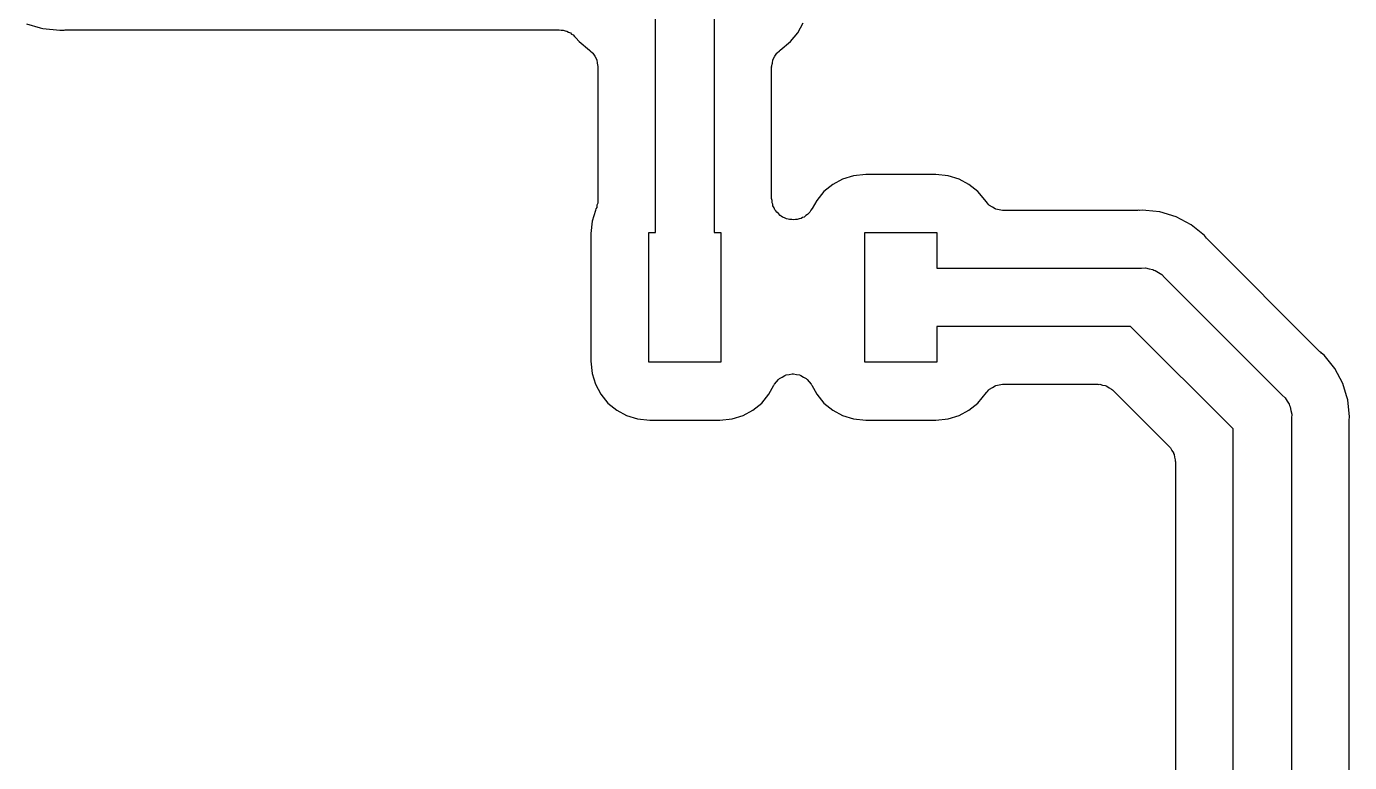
# Model space of a CAD drawing. Extents: x 91 to 190.2, y -113.9 to -59.9.
# Drawn here: x 170.23 to 179.42, y -81.46 to -76.35 of the extents above; entities that cross this region are included whole.
import ezdxf

# ---------------------------------------------------------------- set-up
doc = ezdxf.new("R2010")
doc.units = 0
doc.header["$MEASUREMENT"] = 0
doc.layers.add('BLACK', color=7, linetype='CONTINUOUS')

msp = doc.modelspace()

# ---------------------------------------------------------------- linework, layer by layer
at = {"layer": 'BLACK', "linetype": 'CONTINUOUS'}
for p, q in [((174.597, -77.78), (174.597, -76.17)), ((175.003, -76.17), (175.003, -77.78)), ((170.228, -76.33), (170.323, -76.3587)), ((175.584, -76.3933), (175.621, -76.3238)), ((170.323, -76.3587), (170.323, -76.3587)), ((170.323, -76.3587), (170.342, -76.3645)), ((170.342, -76.3645), (170.46, -76.3761)), ((170.46, -76.3761), (170.482, -76.3739)), ((170.482, -76.3739), (170.49, -76.3745)), ((170.49, -76.3745), (170.497, -76.3732)), ((170.497, -76.3732), (173.928, -76.3732)), ((173.928, -76.3732), (173.942, -76.3756)), ((173.942, -76.3756), (173.956, -76.3758)), ((173.956, -76.3758), (173.968, -76.3801)), ((173.968, -76.3801), (173.98, -76.3822)), ((173.98, -76.3822), (173.992, -76.3892)), ((173.992, -76.3892), (174.005, -76.3941)), ((174.005, -76.3941), (174.014, -76.4021)), ((174.014, -76.4021), (174.025, -76.4083)), ((174.025, -76.4083), (174.034, -76.419)), ((174.034, -76.419), (174.044, -76.428)), ((174.044, -76.428), (174.066, -76.4542)), ((175.534, -76.4542), (175.584, -76.3933)), ((174.066, -76.4542), (174.138, -76.5136)), ((174.138, -76.5136), (174.143, -76.5194)), ((174.143, -76.5194), (174.158, -76.5315)), ((174.158, -76.5315), (174.16, -76.5336)), ((174.16, -76.5336), (174.162, -76.5352)), ((174.162, -76.5352), (174.174, -76.5556)), ((175.426, -76.5556), (175.438, -76.5352)), ((175.438, -76.5352), (175.44, -76.5336)), ((175.44, -76.5336), (175.442, -76.5315)), ((175.442, -76.5315), (175.457, -76.5194)), ((175.457, -76.5194), (175.462, -76.5136)), ((175.462, -76.5136), (175.534, -76.4542)), ((174.174, -76.5556), (174.186, -76.5757)), ((174.186, -76.5757), (174.187, -76.5781)), ((174.187, -76.5781), (174.188, -76.5803)), ((174.188, -76.5803), (174.192, -76.6035)), ((174.192, -76.6035), (174.197, -76.6267)), ((174.197, -76.6267), (174.196, -76.6291)), ((175.403, -76.6267), (175.408, -76.6036)), ((175.404, -76.6291), (175.403, -76.6267)), ((175.408, -76.6036), (175.412, -76.5803)), ((175.412, -76.5803), (175.413, -76.5781)), ((175.413, -76.5781), (175.414, -76.5757)), ((175.414, -76.5757), (175.426, -76.5556)), ((174.196, -76.6291), (174.197, -76.6316)), ((174.197, -76.6316), (174.197, -77.5547)), ((175.403, -76.6316), (175.404, -76.6291)), ((175.403, -77.5427), (175.403, -76.6316)), ((175.827, -77.4458), (175.766, -77.4958)), ((175.896, -77.4087), (175.827, -77.4458)), ((175.972, -77.3858), (175.896, -77.4087)), ((176.057, -77.3773), (175.972, -77.3858)), ((176.543, -77.3773), (176.057, -77.3773)), ((176.628, -77.3858), (176.543, -77.3773)), ((176.704, -77.4087), (176.628, -77.3858)), ((176.773, -77.4458), (176.704, -77.4087)), ((176.834, -77.4958), (176.773, -77.4458)), ((175.406, -77.558), (175.403, -77.5427)), ((175.766, -77.4958), (175.716, -77.5567)), ((176.894, -77.5681), (176.834, -77.4958)), ((174.179, -77.6262), (174.156, -77.7016)), ((174.182, -77.6152), (174.179, -77.6254)), ((174.179, -77.6254), (174.179, -77.6262)), ((174.188, -77.606), (174.182, -77.6152)), ((174.19, -77.5907), (174.188, -77.606)), ((174.195, -77.5759), (174.19, -77.5907)), ((174.197, -77.5547), (174.195, -77.5652)), ((174.195, -77.5652), (174.195, -77.5759)), ((175.406, -77.5736), (175.406, -77.558)), ((175.41, -77.5835), (175.406, -77.5736)), ((175.412, -77.594), (175.41, -77.5835)), ((175.42, -77.6075), (175.412, -77.594)), ((175.426, -77.6219), (175.42, -77.6075)), ((175.433, -77.6299), (175.426, -77.6219)), ((175.438, -77.6391), (175.433, -77.6299)), ((175.676, -77.6257), (175.668, -77.6391)), ((175.685, -77.6134), (175.676, -77.6257)), ((175.716, -77.5567), (175.685, -77.6134)), ((176.899, -77.5731), (176.894, -77.5681)), ((176.911, -77.5885), (176.899, -77.5731)), ((176.914, -77.5898), (176.911, -77.5885)), ((176.915, -77.5917), (176.914, -77.5898)), ((176.936, -77.6035), (176.915, -77.5917)), ((176.956, -77.616), (176.936, -77.6035)), ((176.958, -77.6165), (176.956, -77.616)), ((176.96, -77.6178), (176.958, -77.6165)), ((176.984, -77.6219), (176.96, -77.6178)), ((177.007, -77.6267), (176.984, -77.6219)), ((177.009, -77.6264), (177.007, -77.6267)), ((177.012, -77.6268), (177.009, -77.6264)), ((177.943, -77.6268), (177.012, -77.6268)), ((177.95, -77.6255), (177.943, -77.6268)), ((177.958, -77.6261), (177.95, -77.6255)), ((177.98, -77.6239), (177.958, -77.6261)), ((178.002, -77.6261), (177.98, -77.6239)), ((178.098, -77.6355), (178.002, -77.6261)), ((178.212, -77.67), (178.098, -77.6355)), ((174.156, -77.7016), (174.147, -77.7874)), ((175.45, -77.6491), (175.438, -77.6391)), ((175.461, -77.6607), (175.45, -77.6491)), ((175.47, -77.6657), (175.461, -77.6607)), ((175.478, -77.6726), (175.47, -77.6657)), ((175.493, -77.6779), (175.478, -77.6726)), ((175.507, -77.6853), (175.493, -77.6779)), ((175.517, -77.6868), (175.507, -77.6853)), ((175.527, -77.6904), (175.517, -77.6868)), ((175.543, -77.6904), (175.527, -77.6904)), ((175.558, -77.6926), (175.543, -77.6904)), ((175.569, -77.6904), (175.558, -77.6926)), ((175.579, -77.6904), (175.569, -77.6904)), ((175.594, -77.6851), (175.579, -77.6904)), ((175.609, -77.6819), (175.594, -77.6851)), ((175.618, -77.6763), (175.609, -77.6819)), ((175.628, -77.6726), (175.618, -77.6763)), ((175.64, -77.6626), (175.628, -77.6726)), ((175.653, -77.6544), (175.64, -77.6626)), ((175.66, -77.646), (175.653, -77.6544)), ((175.668, -77.6391), (175.66, -77.646)), ((178.317, -77.726), (178.212, -77.67)), ((178.409, -77.8014), (178.317, -77.726)), ((174.147, -77.7874), (174.147, -78.6726)), ((174.55, -78.68), (174.55, -77.78)), ((174.55, -77.78), (174.597, -77.78)), ((175.003, -77.78), (175.05, -77.78)), ((175.05, -77.78), (175.05, -78.68)), ((176.05, -78.68), (176.05, -77.78)), ((176.05, -77.78), (176.55, -77.78)), ((176.55, -77.78), (176.55, -78.0268)), ((178.423, -77.8187), (178.409, -77.8014)), ((178.428, -77.8236), (178.423, -77.8187)), ((178.433, -77.8296), (178.428, -77.8236)), ((179.21, -78.6073), (178.433, -77.8296)), ((176.55, -78.0268), (177.971, -78.0268)), ((177.971, -78.0268), (177.998, -78.0245)), ((177.998, -78.0245), (178.024, -78.0314)), ((178.024, -78.0314), (178.051, -78.0361)), ((178.051, -78.0361), (178.058, -78.0406)), ((178.058, -78.0406), (178.067, -78.043)), ((178.067, -78.043), (178.089, -78.0585)), ((178.089, -78.0585), (178.113, -78.0719)), ((178.113, -78.0719), (178.13, -78.0926)), ((178.13, -78.0926), (178.947, -78.9101)), ((177.896, -78.4332), (176.55, -78.4332)), ((176.55, -78.4332), (176.55, -78.68)), ((178.607, -79.1442), (177.896, -78.4332)), ((179.216, -78.6116), (179.21, -78.6073)), ((179.221, -78.6172), (179.216, -78.6116)), ((179.239, -78.6314), (179.221, -78.6172)), ((179.314, -78.7233), (179.239, -78.6314)), ((174.147, -78.6726), (174.156, -78.7584)), ((175.05, -78.68), (174.55, -78.68)), ((176.55, -78.68), (176.05, -78.68)), ((179.37, -78.828), (179.314, -78.7233)), ((174.156, -78.7584), (174.179, -78.8338)), ((175.421, -78.8367), (175.423, -78.8321)), ((175.423, -78.8321), (175.437, -78.8163)), ((175.437, -78.8163), (175.45, -78.7996)), ((175.45, -78.7996), (175.454, -78.797)), ((175.454, -78.797), (175.457, -78.7933)), ((175.457, -78.7933), (175.476, -78.7833)), ((175.476, -78.7833), (175.494, -78.7721)), ((175.494, -78.7721), (175.499, -78.7711)), ((175.499, -78.7711), (175.503, -78.7688)), ((175.503, -78.7688), (175.524, -78.7658)), ((175.524, -78.7658), (175.545, -78.7614)), ((175.545, -78.7614), (175.55, -78.7621)), ((175.55, -78.7621), (175.555, -78.7614)), ((175.555, -78.7614), (175.576, -78.7658)), ((175.576, -78.7658), (175.597, -78.7688)), ((175.597, -78.7688), (175.601, -78.7711)), ((175.601, -78.7711), (175.606, -78.7721)), ((175.606, -78.7721), (175.624, -78.7833)), ((175.624, -78.7833), (175.643, -78.7933)), ((175.643, -78.7933), (175.646, -78.797)), ((175.646, -78.797), (175.65, -78.7996)), ((175.65, -78.7996), (175.663, -78.8163)), ((175.663, -78.8163), (175.677, -78.8321)), ((175.677, -78.8321), (175.679, -78.8367)), ((179.396, -78.9132), (179.37, -78.828)), ((174.179, -78.8338), (174.216, -78.9033)), ((174.216, -78.9033), (174.266, -78.9642)), ((175.334, -78.9642), (175.384, -78.9033)), ((175.384, -78.9033), (175.418, -78.8406)), ((175.418, -78.8406), (175.421, -78.8367)), ((175.679, -78.8367), (175.682, -78.8406)), ((175.682, -78.8406), (175.716, -78.9033)), ((175.716, -78.9033), (175.766, -78.9642)), ((176.834, -78.9642), (176.894, -78.8919)), ((176.894, -78.8919), (176.899, -78.8869)), ((176.899, -78.8869), (176.911, -78.8715)), ((176.911, -78.8715), (176.914, -78.8702)), ((176.914, -78.8702), (176.915, -78.8683)), ((176.915, -78.8683), (176.936, -78.8565)), ((176.936, -78.8565), (176.956, -78.844)), ((176.956, -78.844), (176.958, -78.8435)), ((176.958, -78.8435), (176.96, -78.8422)), ((176.96, -78.8422), (176.984, -78.8381)), ((176.984, -78.8381), (177.007, -78.8333)), ((177.007, -78.8333), (177.009, -78.8336)), ((177.009, -78.8336), (177.012, -78.8332)), ((177.012, -78.8332), (177.668, -78.8332)), ((177.668, -78.8332), (177.675, -78.8343)), ((177.675, -78.8343), (177.681, -78.8338)), ((177.681, -78.8338), (177.7, -78.8388)), ((177.7, -78.8388), (177.719, -78.8422)), ((177.719, -78.8422), (177.725, -78.8455)), ((177.725, -78.8455), (177.731, -78.8473)), ((177.731, -78.8473), (177.747, -78.8585)), ((177.747, -78.8585), (177.764, -78.8683)), ((177.764, -78.8683), (177.769, -78.8733)), ((177.769, -78.8733), (177.774, -78.8771)), ((177.774, -78.8771), (178.163, -79.2659)), ((178.947, -78.9101), (178.968, -78.9274)), ((179.404, -78.9417), (179.396, -78.9132)), ((174.266, -78.9642), (174.327, -79.0142)), ((174.327, -79.0142), (174.396, -79.0513)), ((175.204, -79.0513), (175.273, -79.0142)), ((175.273, -79.0142), (175.334, -78.9642)), ((175.766, -78.9642), (175.827, -79.0142)), ((175.827, -79.0142), (175.896, -79.0513)), ((176.704, -79.0513), (176.773, -79.0142)), ((176.773, -79.0142), (176.834, -78.9642)), ((178.968, -78.9274), (178.982, -78.9507)), ((178.982, -78.9507), (178.997, -78.9728)), ((178.997, -78.9728), (178.999, -78.9816)), ((178.999, -78.9816), (179.004, -78.9894)), ((179.004, -78.9894), (179.009, -79.016)), ((179.009, -79.016), (179.016, -79.042)), ((179.416, -79.06), (179.404, -78.9417)), ((174.396, -79.0513), (174.472, -79.0742)), ((174.472, -79.0742), (174.557, -79.0827)), ((174.557, -79.0827), (175.043, -79.0827)), ((175.043, -79.0827), (175.128, -79.0742)), ((175.128, -79.0742), (175.204, -79.0513)), ((175.896, -79.0513), (175.972, -79.0742)), ((175.972, -79.0742), (176.057, -79.0827)), ((176.057, -79.0827), (176.543, -79.0827)), ((176.543, -79.0827), (176.628, -79.0742)), ((176.628, -79.0742), (176.704, -79.0513)), ((179.016, -79.042), (179.013, -79.0689)), ((179.013, -79.0689), (179.013, -87.315)), ((179.413, -79.097), (179.414, -79.0897)), ((179.413, -86.7623), (179.413, -79.097)), ((179.414, -79.0823), (179.416, -79.06)), ((179.414, -79.0897), (179.414, -79.0823)), ((178.607, -87.315), (178.607, -79.1442)), ((178.163, -79.2659), (178.167, -79.2713)), ((178.167, -79.2713), (178.172, -79.2756)), ((178.172, -79.2756), (178.182, -79.2925)), ((178.182, -79.2925), (178.193, -79.3086)), ((178.193, -79.3086), (178.194, -79.315)), ((178.194, -79.315), (178.198, -79.3207)), ((178.198, -79.3207), (178.201, -79.34)), ((178.201, -79.34), (178.206, -79.3589)), ((178.206, -79.3589), (178.206, -79.3655)), ((178.206, -79.3655), (178.207, -79.372)), ((178.207, -79.372), (178.207, -86.7623))]:
    msp.add_line(p, q, dxfattribs=at)

doc.saveas('drawing.dxf')
